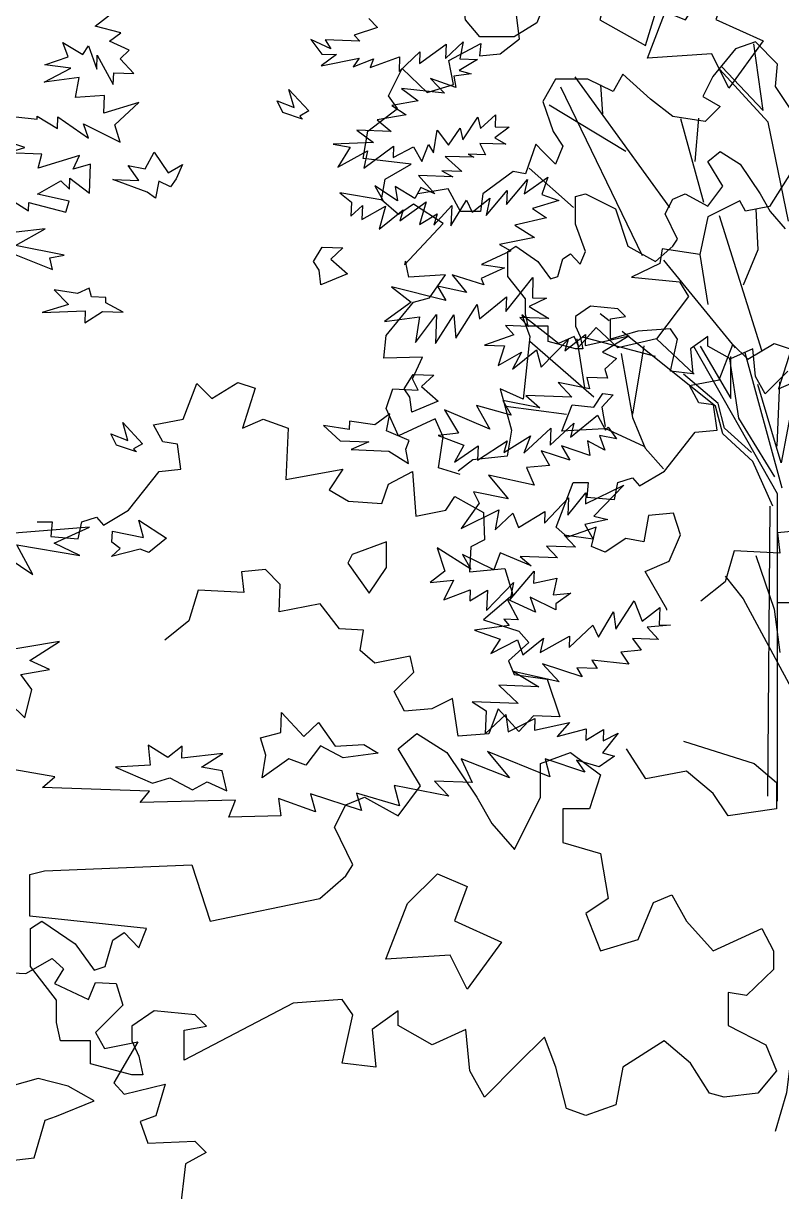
# Model space of a CAD drawing. Header units: inches. Extents: x -11 to 128, y 7 to 56.
# Drawn here: x 51.4447 to 51.7594, y 23.2516 to 23.7366 of the extents above; entities that cross this region are included whole.
import ezdxf

# ---------------------------------------------------------------- set-up
doc = ezdxf.new("R2010")
doc.units = ezdxf.units.IN
doc.header["$MEASUREMENT"] = 0
doc.layers.add('CAY', color=94, linetype='Continuous')
doc.layers.add('CAY-3', color=61, linetype='Continuous')
picture_1 = doc.add_image_def('image1.jpg', size_in_pixel=(1680, 1093))

# ---------------------------------------------------------------- blocks, each defined once
blk = doc.blocks.new('A$C76451831')
at = {"layer": 'CAY'}
for p, q in [((4626.9, 837.7), (4608.4, 831)), ((4634, 774), (4625.3, 835.7)), ((4647.3, 816.9), (4626.9, 837.7)), ((4608.4, 831), (4587.6, 805.5)), ((4638.7, 763.4), (4593.5, 812.2)), ((4595.8, 814.5), (4634, 774)), ((4645.4, 796.4), (4647.3, 816.9)), ((4442.1, 803.1), (4430.3, 782.3)), ((4472, 803.1), (4442.1, 803.1)), ((4547.7, 684.5), (4460.2, 805.1)), ((4495.2, 791.7), (4472, 803.1)), ((4504.2, 807.8), (4495.2, 791.7)), ((4529.8, 784.6), (4504.2, 807.8)), ((4587.6, 805.5), (4578.1, 787)), ((4522.3, 639.8), (4446.8, 795.6)), ((4485.8, 770.9), (4483.8, 797.9)), ((4663.8, 768.5), (4645.4, 796.4)), ((4430.3, 782.3), (4439.8, 754.7)), ((4507, 736.3), (4436.2, 779.1)), ((4550.6, 768.5), (4529.8, 784.6)), ((4578.1, 787), (4594.3, 777.9)), ((4594.3, 777.9), (4580.5, 763.8)), ((4580.5, 763.8), (4550.6, 768.5)), ((4579.1, 689), (4557.9, 766.3)), ((4571.1, 726.8), (4574.5, 766.9)), ((4657.5, 671.8), (4638.7, 763.4)), ((4439.8, 754.7), (4448.8, 741)), ((4423.7, 742.9), (4414.2, 715.4)), ((4430.3, 736.3), (4423.7, 742.9)), ((4442.1, 724.5), (4430.3, 736.3)), ((4448.8, 741), (4442.1, 724.5)), ((4402.8, 717.8), (4374.9, 696.9)), ((4414.2, 715.4), (4402.8, 717.8)), ((4458.8, 684.4), (4417.8, 720.8)), ((4342.7, 701.7), (4314.8, 696.9)), ((4354.1, 680.8), (4342.7, 701.7)), ((4374.9, 696.9), (4372.6, 680.8)), ((4372.6, 680.8), (4354.1, 680.8)), ((4491.5, 579.5), (4483.4, 586)), ((4534.5, 546.7), (4466.9, 564.4)), ((4541.2, 539.6), (4503.7, 569.7)), ((4647.3, 419.7), (4569.9, 556)), ((4575.8, 556.2), (4604.1, 507.8)), ((4602.9, 544.4), (4611.2, 489.7)), ((4604.1, 507.8), (4604.1, 546.7)), ((4651.6, 424.8), (4617.3, 549.9)), ((4668.2, 540.8), (4650.5, 448.4)), ((4589.9, 500.7), (4541.2, 539.6)), ((4592.3, 503.1), (4560.4, 530.2)), ((4650.5, 448.4), (4629.2, 520.8)), ((4646.9, 463.7), (4649.3, 523.1)), ((4596.6, 475.1), (4589.9, 500.7)), ((4598.2, 480.3), (4592.3, 503.1)), ((4611.2, 489.7), (4644.6, 435.4)), ((4623.3, 457.8), (4598.2, 480.3)), ((4624.5, 449.6), (4596.6, 475.1)), ((4643, 408.3), (4624.5, 449.6)), ((4647.3, 135.4), (4647.3, 419.7)), ((4638.3, 140.1), (4640.6, 408.3))]:
    blk.add_line(p, q, dxfattribs=at)
for points in [[(5566, 1614.2), (5591.3, 1613.1), (5615.5, 1626.8), (5626.1, 1617.3), (5617.7, 1603.6), (5649.3, 1588.9), (5655.6, 1604.7), (5674.6, 1603.6), (5680.9, 1583.6), (5655.6, 1558.3), (5664.1, 1543.5), (5694.7, 1549.8), (5672.5, 1511.9), (5682, 1501.3), (5720, 1510.8), (5711.5, 1481.3), (5696.8, 1476), (5704.1, 1456), (5747.4, 1458.1), (5757.9, 1447.5), (5738.9, 1437), (5733.7, 1392.7)], [(530, 749.3), (509.9, 755.6), (514.2, 784.1), (506.8, 800.9), (473, 785.1), (461.4, 810.4), (467.7, 828.4), (490.9, 827.3), (485.7, 837.9), (495.2, 857.9), (459.3, 856.8), (461.4, 877.9), (486.7, 908.5), (501.5, 912.7), (516.3, 933.8), (482.5, 931.7), (479.3, 946.5), (478.3, 943.3), (514.2, 981.3), (486.7, 999.2), (473, 989.7), (457.2, 1003.4), (460.4, 1022.4), (484.6, 1036.1), (440.3, 1041.4), (444.5, 1066.7), (472, 1087.8), (463.5, 1099.4), (476.2, 1124.7), (499.4, 1102.6), (523.6, 1110), (519.4, 1132.1), (549, 1147.9), (547.9, 1136.3), (566.9, 1138.4), (584.8, 1152.1), (581.7, 1176.4)], [(3923.1, 239.9), (3951.6, 212.6), (3957.9, 238.7), (3947.6, 252.6), (3974.4, 257.1), (3956.2, 265.5), (3983.5, 283.1), (3919.2, 272.2)], [(3925.3, 367.6), (3958.9, 345.2), (3944, 372.4), (4002.2, 362.7), (3978.5, 373.9), (4011.2, 388.7), (3941.7, 383.4)], [(3932.3, 644.8), (3976.9, 627), (3974.6, 637.9), (3987.8, 640.2), (3942.8, 649.4), (3970.1, 664.8), (3916.4, 658.5)], [(3928.7, 698), (3954.8, 681.2), (3955.1, 688.9), (3989.2, 680), (3992.3, 690.3), (3963.1, 696.8), (3984.8, 709.2), (3992.7, 701.2), (3993, 711.6), (4011.1, 697.8), (4012.1, 724.6), (3996, 719.7), (4001.9, 732.6), (3963.9, 720.8), (3967.1, 733.8), (3935.4, 734.9), (3951.4, 739.8), (3914.7, 752)], [(3923, 770.3), (3962.8, 766.2), (3962.9, 768.9), (3981.5, 757.4), (3981.9, 768.2), (4010.2, 748.6), (4005.7, 761.9), (4039.5, 744.9), (4034.6, 760.9), (4056.7, 781.5), (4024.6, 771.7), (4025.2, 788), (3998.4, 786.2), (4001.7, 804.7), (3969.4, 800.4), (3993.9, 813.1), (3970, 816.2), (3991.5, 823.6), (3986.5, 837), (4005.2, 825.9), (4010.4, 833.9), (4017.9, 812.3), (4018.3, 825.4), (4033.2, 798.2), (4033.6, 809), (4052.2, 808.4), (4039.5, 822), (4047.9, 829.8), (4029.6, 838.2), (4040.3, 846), (4016.5, 852.2), (4032.8, 864.8)], [(4269.6, 859.3), (4277.5, 850.8), (4256, 843.9), (4261.2, 838.3), (4229.1, 839.4), (4234.2, 831), (4215.9, 839.8), (4225.9, 826.3), (4239.5, 825.9), (4225.5, 815.5), (4260.6, 822.4), (4254.9, 814.4), (4273.8, 821.9), (4270.8, 813.9), (4297.8, 823.8), (4297.4, 810.2), (4316.6, 828.2), (4316.2, 817.7), (4340.9, 835.5), (4340.4, 822.3), (4356.8, 837.6), (4353.5, 821.9), (4369.8, 821.3), (4353.1, 811), (4363.9, 807.9), (4348, 805.8), (4349.9, 795.3), (4326.6, 803.8), (4339.3, 790.2), (4299.5, 794.3), (4315, 782.9), (4290.8, 778.7), (4304.1, 770.1), (4277.2, 765.6), (4290, 754.7), (4258.3, 755.8), (4273.8, 744.4), (4236.6, 743), (4252.3, 740.2), (4240.8, 721.6), (4268.1, 736.9), (4264.8, 720.7), (4292.2, 741.1), (4291.9, 730.6), (4310.8, 740.4), (4318.5, 727), (4324.5, 742.7), (4329.2, 734.8), (4332.6, 756), (4343, 742), (4354, 757.9), (4356.3, 747), (4370.2, 767.8), (4372.6, 757.3), (4386.6, 770), (4386.2, 759.1), (4399.3, 758.6), (4385.9, 748.7), (4396.1, 742.9), (4372.1, 743.7), (4377.2, 733.1), (4361.3, 733.7), (4366.6, 730.8), (4339.9, 731.7), (4355.3, 717.6), (4336.8, 718.2), (4347, 712.9), (4315.3, 714), (4330.6, 697.1), (4317.6, 703), (4311.9, 692.8), (4293.7, 703.8), (4295.9, 690.6), (4275.1, 704.5), (4282.3, 691.1), (4242.7, 697.9), (4253.3, 689.4), (4252.8, 676.3), (4263.6, 686.3), (4263.1, 673.2), (4284.9, 685.6), (4279.1, 664.5), (4301.1, 682.3), (4298, 672), (4322.6, 689.7), (4316.4, 668.6), (4332.6, 678.5), (4329.6, 668.1), (4346.1, 686.1), (4345.4, 667.6), (4359.8, 691.1), (4364.9, 680), (4381.2, 693.1), (4377.9, 676.9), (4397.3, 700.2), (4396.8, 687.1), (4416.2, 710.4), (4413, 696.9), (4434.9, 712.5), (4429.3, 696.4), (4445, 690.8), (4420.7, 683.5), (4433.6, 674.9), (4404.3, 668.2), (4422.5, 656.7), (4390.1, 650.1), (4400.8, 644.3), (4373.6, 631.7), (4394.8, 628.7), (4373.2, 618.6), (4375.7, 613), (4346.5, 622.2), (4359.6, 605.9), (4333, 611.8), (4340.7, 598.4), (4290.4, 611), (4308.5, 596.8), (4283.9, 579.1), (4316.2, 583.4), (4312.6, 559.5), (4332.1, 585.5), (4331.2, 558.8), (4348, 585), (4349.9, 563.6), (4369.6, 594.7), (4371.9, 581.4), (4396.6, 601.9), (4396.1, 588.3), (4421.2, 619.6), (4420.6, 601), (4433.7, 600.6), (4417.6, 593), (4435.8, 581.9), (4409.1, 582.8), (4416.9, 574.4), (4395.7, 575.2), (4403.5, 566.7), (4376.5, 557.2), (4395, 556.6), (4388.9, 538.2), (4410.7, 550.6), (4402.4, 535), (4424.3, 552.8), (4428.8, 536.8), (4453.7, 562.3), (4450.6, 551.9), (4469.7, 567.1), (4469.3, 556.7), (4510, 565.7), (4485.4, 550.7), (4498.4, 544.8), (4487.6, 534.8), (4490, 526.5), (4471, 527.2), (4473.4, 516.7), (4444.6, 522.7), (4457.2, 509.1), (4414.7, 510.6), (4427.4, 499.2), (4393.2, 505.9), (4400.9, 492.5), (4369.1, 501.3), (4381.4, 479.5), (4339.5, 497.3), (4352.3, 475.6), (4333.6, 473.5), (4357.4, 464.5), (4348.7, 449), (4370.5, 464.1), (4370, 450.9), (4397.4, 468.6), (4394.3, 457.8), (4418.8, 473.3), (4412.8, 457.1), (4437.7, 480.3), (4437.1, 464.5), (4459.1, 485), (4455.9, 472), (4480.7, 492.4), (4488.3, 478.5), (4490.7, 481.2), (4498.5, 470.5), (4482.7, 473.7), (4487.7, 460), (4471.7, 468.7), (4473.9, 455), (4447.5, 464.1), (4455.2, 450.7), (4428.8, 459.3), (4436.5, 445.9), (4415.1, 443.9), (4422.2, 427.8), (4380, 437), (4398.2, 415), (4366.3, 421.6), (4371.3, 411), (4354.7, 387.5), (4389.7, 404.9), (4386.3, 386.4), (4402.7, 401.7), (4407.7, 388.4), (4432.3, 403.4), (4431.9, 392.6), (4454, 415.8), (4453.4, 400), (4470, 420.7), (4469.7, 410.3), (4505.2, 427.6), (4477.4, 399.1), (4490.4, 396), (4469, 391.3), (4476.7, 377.8), (4450.1, 381.5), (4460.6, 370.2), (4433.8, 371.2), (4443.9, 360.4), (4409.5, 361.6), (4419.6, 353.1), (4391, 365), (4385, 349.3), (4356.1, 363.5), (4363.8, 350.1), (4332.7, 369.7), (4339.7, 348.2), (4326.2, 337.8), (4347.6, 339.7), (4338.8, 321.5), (4363.1, 331), (4362.7, 320.6), (4379, 330.5), (4378.3, 311.9), (4403.2, 337.8), (4400, 322), (4422.2, 348), (4421.8, 337.1), (4443.2, 341.8), (4440, 326.1), (4456.3, 327.8), (4442.4, 317.8), (4442.2, 312.4), (4418.6, 324.1), (4423.6, 310.3), (4397.2, 322.1), (4407.5, 303.2), (4394.3, 303.7), (4399.1, 298), (4367.2, 293.7), (4391, 285.2), (4382.3, 271.9), (4406.8, 284.6), (4411.8, 270.9), (4430.9, 286.1), (4427.7, 273), (4455, 287.9), (4454.6, 277.5), (4476.6, 298.1), (4481.7, 287), (4495.6, 310.5), (4497.8, 294.6), (4514.6, 320.8), (4522.1, 301.9), (4538.4, 314.5), (4537.8, 298.6), (4548.2, 298.3), (4526.8, 296.3), (4537.3, 285.1), (4513.3, 285.9), (4521.1, 275.2), (4502.5, 273.1), (4509.8, 262), (4475.5, 265.9), (4480.6, 258), (4461.6, 258.7), (4466.8, 250.4), (4430.1, 262.5), (4445.3, 245.7), (4403.1, 255.3), (4426.6, 241.3), (4389.5, 242.6), (4407.5, 225.7), (4364.9, 227.2), (4377.8, 219), (4377, 197.7), (4396.2, 215.6), (4398.4, 199.7), (4422.9, 212), (4422.5, 201.1), (4454.9, 208.2), (4443.6, 195.4), (4470.5, 202.2), (4470.2, 191.8), (4486.4, 201.6), (4486, 191.2), (4499.9, 198.4), (4485.6, 180.3), (4496.4, 177.2), (4482.5, 167.3), (4461.4, 173.5), (4469.1, 162.3), (4432.4, 174.5), (4436.8, 158), (4379.2, 181.3), (4399.6, 157), (4354.9, 174.5), (4365, 152.8), (4330.2, 154), (4343.3, 140), (4292.9, 149.9), (4297.7, 131.1), (4258.2, 142.9), (4262.6, 126.9), (4215.6, 142.2), (4220, 125.7), (4186, 137.8), (4188.1, 121.8), (4140.1, 120.8), (4146.1, 136.4), (4058.1, 134.1), (4066.6, 144.6), (3967.9, 148.1), (3979.1, 158.1), (3899.4, 171.8)], [(835.8, 1028.7), (815.8, 997.1), (793.6, 992.9), (788.4, 1002.4), (758.8, 987.6), (751.5, 952.8), (716.7, 958.1), (714.5, 944.4), (688.2, 931.7), (732.5, 927.5), (740.9, 913.8), (711.4, 874.8), (675.5, 866.3), (655.5, 885.3), (639.7, 867.4), (635.4, 876.9), (620.7, 870.5), (586.9, 896.9), (594.3, 876.9), (588, 818.9), (566.9, 828.4), (577.4, 790.4), (573.2, 766.1), (541.6, 763), (527.9, 752.4)], [(803.1, 995), (805.2, 957), (791.5, 924.3)], [(769.4, 988.7), (808.4, 864.2)], [(751.5, 952.8), (758.8, 906.4)], [(717.7, 947.5), (784.2, 866.3)], [(594.3, 872.7), (653.4, 821)], [(634.4, 741.9), (648.1, 741.9), (647, 728.2), (672.4, 726.1), (675.5, 741.9), (689.2, 746.1), (695.6, 738.7), (718.8, 752.4), (747.2, 788.3), (767.3, 790.4), (764.1, 813.6), (750.4, 815.7), (742, 831.5), (769.4, 836.8), (782, 869.5), (795.8, 855.8), (820, 870.5), (835.8, 865.3), (824.2, 828.4), (843.2, 836.8)], [(845.3, 697.6), (823.2, 695.5), (825.3, 676.5), (783.1, 678.6), (774.7, 650.1), (752.5, 632.2)], [(637.6, 874.8), (644.9, 829.4)], [(699.8, 868.4), (689.2, 805.2)], [(711.4, 874.8), (746.2, 842.1)], [(678.7, 861.1), (689.2, 802), (700.8, 773.5), (717.7, 754.5)], [(662.9, 791.4), (623.8, 789.3), (633.3, 813.6), (653.4, 811.5), (661.8, 824.1), (671.3, 823.1), (660.8, 811.5), (663.9, 793.6)], [(572.2, 812.5), (628.1, 805.2)], [(662.9, 792.5), (699.8, 775.6)], [(720.9, 623.7), (720.9, 624.8), (700.8, 659.6), (723, 669.1), (733.5, 693.4), (727.2, 713.4), (704, 711.3), (699.8, 687), (682.9, 690.2), (663.9, 677.5), (651.3, 682.8), (655.5, 700.7), (629.1, 691.2), (618.6, 700.7), (634.4, 741.9)], [(4656.8, 533), (4635.9, 512.1), (4626.9, 528.2), (4624.5, 553.8), (4603.7, 544.4), (4582.9, 556.2), (4582.9, 565.2), (4566.7, 553.8), (4569.1, 530.6), (4548.3, 533), (4554.9, 562.8), (4548.3, 572.3), (4518, 569.9), (4492.8, 562.8), (4492.8, 581.3), (4506.6, 583.7), (4499.5, 590.8), (4474.4, 593.1), (4460.6, 583.7), (4460.6, 574.6), (4464.9, 565.2), (4467.3, 553.8), (4460.6, 553.8), (4435.1, 560.5), (4435.1, 574.6), (4416.6, 574.6), (4414.2, 586), (4414.2, 599.8), (4398.1, 620.6), (4398.1, 643.8), (4405.2, 648.6), (4425.6, 634.4), (4437.4, 618.3), (4444.1, 620.6), (4448.8, 636.8), (4455.9, 641.5), (4464.9, 632), (4469.6, 643.8), (4460.6, 669), (4460.6, 694.6), (4469.6, 696.9), (4497.6, 683.2), (4509, 648.6), (4534.5, 634.4), (4550.6, 648.6), (4554.9, 655.2), (4543.5, 678.5), (4550.6, 692.2), (4562, 696.9), (4582.9, 685.5), (4596.6, 704), (4582.9, 726.8), (4594.3, 736.3), (4612.7, 724.5), (4631.2, 696.9), (4640.6, 680.8), (4654.4, 664.7)], [(803.1, 674.4), (820, 624.8), (825.3, 584.7)], [(774.7, 655.4), (791.5, 634.3), (850.6, 524.6), (847.4, 444.5), (842.2, 343.2), (836.9, 219.8), (831.6, 177.6), (821.1, 141.8)]]:
    blk.add_lwpolyline(points, dxfattribs=at)
for points in [[(722.8, 1185.8), (750.5, 1213.5), (778.2, 1201.7), (766.3, 1170), (809.9, 1150.2), (778.2, 1106.6), (762.4, 1138.3), (703, 1134.3)], [(4403.7, 887), (4419.5, 887), (4430.1, 868.5), (4424.8, 855.3), (4403.7, 842.1), (4372, 842.1), (4358.8, 857.9), (4356.2, 876.4), (4377.3, 876.4), (4380, 892.2), (4385.2, 910.7), (4406.4, 897.5)], [(4562.1, 857.9), (4575.3, 879), (4522.5, 916), (4485.5, 894.9), (4490.8, 887), (4482.9, 857.9), (4525.1, 834.2), (4535.7, 868.5)], [(4208.2, 766.2), (4189.8, 772.3), (4184.7, 782.9), (4200.4, 776.9), (4195.5, 793.4), (4213.9, 773.7), (4205.6, 769)], [(4064.6, 698.7), (4032.9, 710.2), (4056.9, 709.4), (4046.9, 723.3), (4062.7, 720.1), (4070.9, 735.6), (4083.8, 716.6), (4097.3, 724.3), (4091.3, 710.9), (4086.1, 703.4), (4075.4, 708.7), (4072.1, 693)], [(4223.4, 626.6), (4218.2, 634.5), (4226.4, 647.8), (4245.4, 647.1), (4234.2, 636.7), (4249.6, 623), (4225.2, 612.9)], [(4013.2, 601.7), (4010.8, 609.9), (4000.2, 604.8), (3978.6, 608.3), (3991.7, 594.7), (3967.4, 587.4), (4007.3, 588.7), (4006.9, 577.9), (4023.2, 588.2), (4042.2, 587.5), (4026.2, 596.2), (4026.3, 601.2)], [(4307.3, 508.9), (4302.2, 516.8), (4310.3, 530.1), (4329.4, 529.4), (4318.1, 518.9), (4333.5, 505.2), (4309.1, 495.2)], [(4303.8, 461), (4306.8, 469), (4285.8, 477.9), (4289, 493.7), (4275.1, 483.3), (4251.6, 486.8), (4251.4, 479.1), (4227.5, 482.7), (4242.8, 468.5), (4269.5, 467.6), (4253, 460.5), (4287.8, 459.2), (4306, 447.7)], [(4054.6, 458.4), (4036.2, 464.5), (4031.1, 475.1), (4046.8, 469.1), (4041.9, 485.6), (4060.3, 465.9), (4052, 461.2)], [(4032, 374.8), (4032.4, 385.2), (4061.2, 379.2), (4056.8, 395.2), (4082.5, 378.5), (4066.1, 365.4), (4058.1, 368.4), (4031.6, 361.7), (4039.5, 369.1)], [(4174.2, 178.1), (4169.4, 194.1), (4188.1, 198.9), (4188.8, 217.4), (4209.3, 195.4), (4222.9, 208.1), (4238.4, 186.2), (4264.8, 188), (4278.1, 179.9), (4245.8, 175.6), (4224.8, 186.7), (4211.1, 168.6), (4195.4, 174.6), (4170.8, 156.9)], [(4138.2, 144.9), (4133.9, 163.6), (4114.9, 167), (4134.4, 179.5), (4096.7, 175.3), (4097, 186.2), (4083.5, 175.8), (4065.4, 187.3), (4067.4, 168.6), (4035.2, 167), (4069.6, 152.2), (4085.6, 157.1), (4106.5, 146), (4119.9, 153.2)]]:
    blk.add_lwpolyline(points, close=True, dxfattribs=at)
at = {"layer": 'CAY-3'}
for p, q in [((472.7, 495.7), (489.8, 509.9)), ((489.8, 509.9), (517.5, 492.2)), ((736.2, 502.8), (801.7, 482.1)), ((493.3, 461.5), (472.7, 495.7)), ((517.5, 492.2), (545.2, 450.9)), ((604.1, 482.1), (631.9, 492.2)), ((631.9, 492.2), (659.6, 471.5)), ((701.4, 468), (683.7, 495.7)), ((604.1, 450.9), (604.1, 482.1)), ((801.7, 482.1), (822.3, 464.4)), ((659.6, 471.5), (649.5, 440.3)), ((739.2, 475.1), (701.4, 468)), ((763.9, 454.4), (739.2, 475.1)), ((472.7, 433.8), (493.3, 461.5)), ((777.5, 433.8), (763.9, 454.4)), ((822.3, 464.4), (822.3, 440.3)), ((413.7, 423.2), (424.3, 443.8)), ((424.3, 443.8), (441.4, 450.9)), ((441.4, 450.9), (472.7, 433.8)), ((545.2, 450.9), (559.3, 426.7)), ((580, 402.5), (604.1, 450.9)), ((624.8, 440.3), (624.8, 409)), ((649.5, 440.3), (624.8, 440.3)), ((822.3, 440.3), (777.5, 433.8)), ((430.8, 388.4), (413.7, 423.2)), ((559.3, 426.7), (580, 402.5)), ((624.8, 409), (659.6, 399)), ((659.6, 399), (666.6, 357.1)), ((132.1, 379.3), (145.6, 382.8)), ((132.1, 340.9), (132.1, 379.3)), ((145.6, 382.8), (281.8, 388.3)), ((281.8, 388.3), (298.9, 336.4)), ((400.1, 357.1), (424.3, 378.3)), ((424.3, 378.3), (430.8, 388.4)), ((298.9, 336.4), (400.1, 357.1)), ((666.6, 357.1), (646, 343.5)), ((708.5, 353.5), (725.6, 360.6)), ((725.6, 360.6), (739.2, 336.4)), ((694.4, 319.3), (708.5, 353.5)), ((240, 329.4), (132.1, 340.9)), ((132.7, 329.4), (143.3, 336.4)), ((143.3, 336.4), (173.9, 315.2)), ((646, 343.5), (659.6, 308.7)), ((739.2, 336.4), (763.9, 308.7)), ((132.7, 294.5), (132.7, 329.4)), ((208.7, 318.7), (219.3, 325.8)), ((219.3, 325.8), (232.9, 311.7)), ((232.9, 311.7), (240, 329.4)), ((763.9, 308.7), (808.7, 329.4)), ((808.7, 329.4), (819.4, 308.7)), ((173.9, 315.2), (191.6, 291)), ((201.6, 294.5), (208.7, 318.7)), ((659.6, 308.7), (694.4, 319.3)), ((819.4, 308.7), (819.4, 291.6)), ((156.8, 263.3), (132.7, 294.5)), ((191.6, 291), (201.6, 294.5)), ((819.4, 291.6), (794.6, 267.4)), ((794.6, 267.4), (777.5, 270.4)), ((777.5, 270.4), (777.5, 239.7)), ((156.8, 242.6), (156.8, 263.3)), ((375.4, 260.4), (274.7, 207.8)), ((420.8, 263.9), (375.4, 260.4)), ((430.8, 249.7), (420.8, 263.9)), ((247, 253.3), (226.4, 239.1)), ((284.8, 249.7), (247, 253.3)), ((295.4, 239.1), (284.8, 249.7)), ((420.8, 204.9), (430.8, 249.7)), ((472.7, 253.3), (448.5, 236.2)), ((472.7, 239.7), (472.7, 253.3)), ((160.4, 225.5), (156.8, 242.6)), ((226.4, 239.1), (226.4, 225.5)), ((274.7, 235.6), (295.4, 239.1)), ((503.9, 222), (472.7, 239.7)), ((777.5, 239.7), (812.3, 222)), ((274.7, 207.8), (274.7, 235.6)), ((448.5, 236.2), (452, 201.4)), ((535.2, 236.2), (503.9, 222)), ((538.7, 197.8), (535.2, 236.2)), ((607.7, 229.1), (583.5, 204.9)), ((618.3, 201.4), (607.7, 229.1)), ((188.1, 225.5), (160.4, 225.5)), ((188.1, 204.3), (188.1, 225.5)), ((226.4, 225.5), (232.9, 211.4)), ((718.5, 225.5), (680.2, 201.4)), ((742.7, 204.9), (718.5, 225.5)), ((812.3, 222), (822.3, 197.8)), ((232.9, 211.4), (236.4, 194.3)), ((226.4, 194.3), (188.1, 204.3)), ((452, 201.4), (420.8, 204.9)), ((552.3, 173.6), (538.7, 197.8)), ((583.5, 204.9), (552.3, 173.6)), ((628.3, 163), (618.3, 201.4)), ((680.2, 201.4), (673.7, 166.6)), ((760.4, 177.2), (742.7, 204.9)), ((822.3, 197.8), (805.2, 177.2)), ((236.4, 194.3), (226.4, 194.3)), ((774, 173.6), (760.4, 177.2)), ((805.2, 177.2), (774, 173.6)), ((646, 156.5), (628.3, 163)), ((673.7, 166.6), (646, 156.5))]:
    blk.add_line(p, q, dxfattribs=at)
for points in [[(138.9, 705.6), (152.6, 705.6), (151.5, 691.9), (176.9, 689.8), (180, 705.6), (193.7, 709.9), (200.1, 702.5), (223.3, 716.2), (251.7, 752), (271.8, 754.2), (268.6, 777.4), (254.9, 779.5), (246.5, 795.3), (273.9, 800.6), (286.5, 833.3), (300.3, 819.5), (324.5, 834.3), (340.3, 829), (328.7, 792.1), (347.7, 800.6), (370.9, 792.1), (368.8, 744.7), (421.5, 754.2), (408.9, 735.2), (426.8, 724.6), (457.4, 722.5), (463.7, 740.4), (485.9, 752), (489, 710.9), (516.5, 716.2), (524.9, 728.8), (551.3, 714.1), (552.3, 688.8), (539.7, 682.4), (538.6, 659.2), (571.3, 662.4), (578.7, 638.1), (551.3, 614.9), (584, 604.4), (593.5, 593.8), (574.5, 577), (579.7, 564.3), (610.3, 560.1), (621.9, 525.3), (597.7, 526.3), (584, 511.6), (565, 532.7), (556.5, 509.5), (528.1, 507.4), (522.8, 542.2), (503.8, 532.7), (478.5, 530.6), (469, 548.5), (486.9, 566.4), (483.8, 581.2), (451.1, 574.9), (437.4, 586.5), (440.5, 605.4), (418.4, 606.5), (400.5, 629.7), (362.5, 622.3), (363.5, 647.6), (349.8, 661.3), (327.7, 659.2), (329.8, 640.3), (287.6, 642.4), (279.2, 613.9), (257, 596)], [(4646.7, 319.2), (4660.4, 319.2)]]:
    blk.add_lwpolyline(points, dxfattribs=at)
for points in [[(430.1, 675.3), (426.1, 667.3), (445.9, 639.6), (461.7, 663.4), (461.7, 687.1)], [(481.1, 352.5), (508.8, 380.2), (536.5, 368.3), (524.6, 336.6), (568.2, 316.8), (536.5, 273.3), (520.7, 305), (461.3, 301)], [(167.4, 183.7), (139.7, 190.7), (101.4, 180.1), (101.4, 159.5), (118.5, 148.9), (112, 114.6), (136.2, 117.6), (146.2, 152.4), (156.8, 155.9), (191.6, 170.1)]]:
    blk.add_lwpolyline(points, close=True, dxfattribs=at)

msp = doc.modelspace()

# ---------------------------------------------------------------- block references
at = {"layer": 'CAY', "xscale": 0.0004489089019145984, "yscale": 0.0004489089019145984, "zscale": 0.0004489089019145984}
for p in [(49.67146, 23.35291), (51.38809, 23.21295), (48.93576, 22.6181)]:
    msp.add_blockref('A$C76451831', p, dxfattribs=at)

# ---------------------------------------------------------------- pictures from other files: only their frames are drawn
image = msp.add_image(picture_1, insert=(12.49661, 7.37723), size_in_units=(74.4025, 48.40591))
image.dxf.flags = 6

doc.saveas('drawing.dxf')
